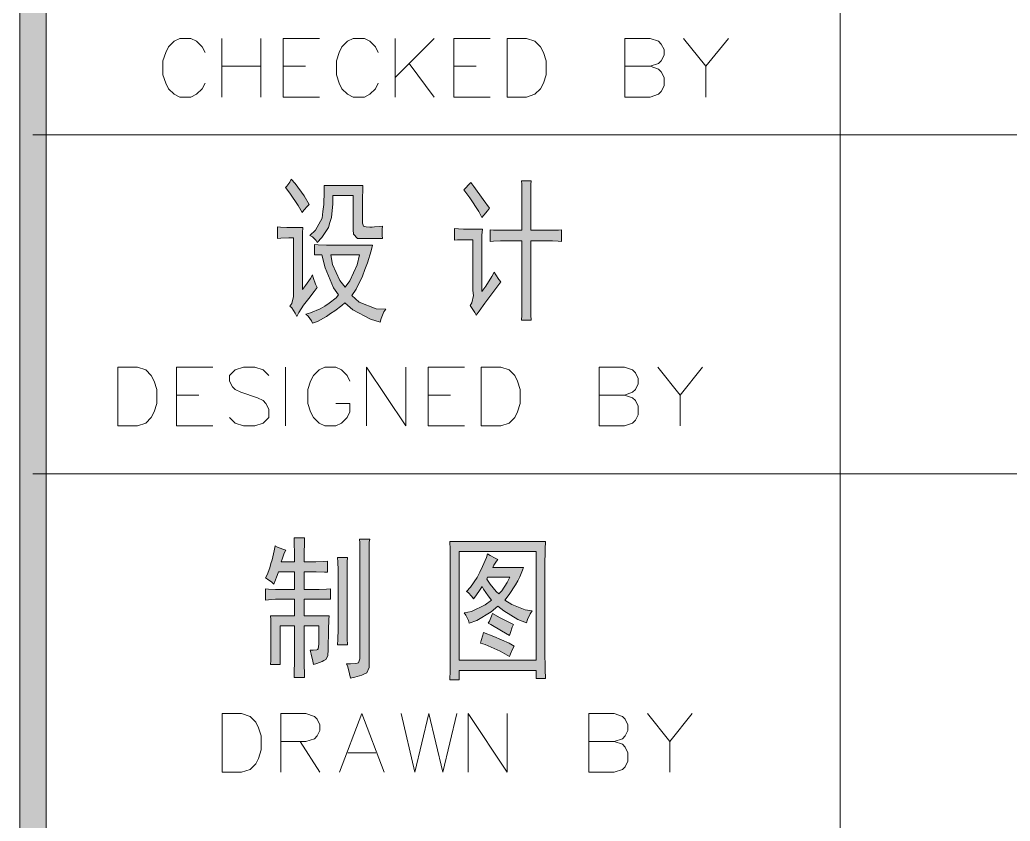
# Model space of a CAD drawing. Header units: millimetres. Extents: x 388 to 64525, y 87 to 607.
# Drawn here: x 64464.27 to 64482.41, y 385.24 to 399.92 of the extents above; entities that cross this region are included whole.
import ezdxf

# ---------------------------------------------------------------- set-up
doc = ezdxf.new("R2010")
doc.units = ezdxf.units.MM

msp = doc.modelspace()

# ---------------------------------------------------------------- hatches: boundary and pattern name
h = msp.add_hatch(color=0)
h.dxf.hatch_style = 2
h.paths.add_polyline_path([(64464.748, 320.182), (64464.268, 320.182), (64464.268, 597.224), (64464.748, 597.224)])
h = msp.add_hatch(color=0)
h.dxf.hatch_style = 2
h.paths.add_polyline_path([(64469.241, 397.001), (64469.309, 396.926), (64469.474, 396.696), (64469.57, 396.539), (64469.538, 396.51), (64469.47, 396.435), (64469.438, 396.392), (64469.366, 396.521), (64469.212, 396.75), (64469.133, 396.854), (64469.158, 396.875), (64469.212, 396.947)])
h = msp.add_hatch(color=0)
h.dxf.hatch_style = 2
h.paths.add_polyline_path([(64473.465, 396.066), (64473.465, 396.628), (64473.465, 396.739), (64473.461, 396.915), (64473.458, 396.976), (64473.633, 396.976), (64473.63, 396.904), (64473.626, 396.775), (64473.626, 396.718), (64473.626, 396.066), (64473.974, 396.066), (64474.024, 396.066), (64474.135, 396.069), (64474.192, 396.076), (64474.192, 395.861), (64474.128, 395.869), (64474.024, 395.872), (64473.981, 395.872), (64473.626, 395.872), (64473.626, 394.747), (64473.626, 394.679), (64473.63, 394.514), (64473.633, 394.421), (64473.458, 394.421), (64473.461, 394.514), (64473.465, 394.672), (64473.465, 394.736), (64473.465, 395.872), (64473.135, 395.872), (64473.075, 395.872), (64472.946, 395.869), (64472.885, 395.861), (64472.885, 396.076), (64472.946, 396.069), (64473.064, 396.066), (64473.121, 396.066)])
h = msp.add_hatch(color=0)
h.dxf.hatch_style = 2
h.paths.add_polyline_path([(64470.527, 395.919), (64470.455, 395.919), (64470.38, 395.998), (64470.373, 396.076), (64470.373, 396.707), (64470.004, 396.707), (64470.004, 396.549), (64469.975, 396.302), (64469.947, 396.209), (64469.922, 396.119), (64469.803, 395.933), (64469.714, 395.84), (64469.699, 395.879), (64469.631, 395.947), (64469.581, 395.972), (64469.685, 396.069), (64469.807, 396.288), (64469.821, 396.413), (64469.836, 396.539), (64469.846, 396.775), (64469.843, 396.886), (64470.552, 396.886), (64470.549, 396.818), (64470.545, 396.65), (64470.545, 396.549), (64470.545, 396.245), (64470.545, 396.198), (64470.566, 396.144), (64470.588, 396.137), (64470.613, 396.13), (64470.678, 396.123), (64470.721, 396.127), (64470.764, 396.13), (64470.86, 396.137), (64470.914, 396.144), (64470.907, 396.087), (64470.907, 395.972), (64470.914, 395.919)])
h = msp.add_hatch(color=0)
h.dxf.hatch_style = 2
h.paths.add_polyline_path([(64472.53, 396.943), (64472.584, 396.868), (64472.756, 396.632), (64472.874, 396.471), (64472.838, 396.424), (64472.766, 396.342), (64472.731, 396.302), (64472.677, 396.41), (64472.512, 396.66), (64472.401, 396.807), (64472.43, 396.836), (64472.494, 396.904)])
h = msp.add_hatch(color=0)
h.dxf.hatch_style = 2
h.paths.add_polyline_path([(64469.452, 396.119), (64469.449, 396.019), (64469.445, 395.793), (64469.445, 395.672), (64469.445, 394.984), (64469.499, 395.052), (64469.592, 395.184), (64469.631, 395.252), (64469.642, 395.199), (64469.685, 395.08), (64469.714, 395.016), (64469.66, 394.948), (64469.56, 394.819), (64469.513, 394.758), (64469.466, 394.697), (64469.38, 394.561), (64469.345, 394.486), (64469.312, 394.55), (64469.252, 394.647), (64469.216, 394.679), (64469.252, 394.726), (64469.284, 394.855), (64469.284, 394.937), (64469.284, 395.929), (64469.194, 395.929), (64469.047, 395.922), (64468.99, 395.919), (64468.99, 396.13), (64469.044, 396.127), (64469.158, 396.119), (64469.216, 396.119)])
h = msp.add_hatch(color=0)
h.dxf.hatch_style = 2
h.paths.add_polyline_path([(64472.741, 396.087), (64472.734, 395.98), (64472.731, 395.754), (64472.731, 395.636), (64472.731, 394.948), (64472.802, 395.045), (64472.917, 395.22), (64472.96, 395.299), (64472.985, 395.252), (64473.042, 395.163), (64473.078, 395.12), (64472.842, 394.804), (64472.788, 394.729), (64472.68, 394.582), (64472.63, 394.511), (64472.602, 394.561), (64472.544, 394.65), (64472.519, 394.69), (64472.548, 394.736), (64472.576, 394.869), (64472.569, 394.962), (64472.569, 395.894), (64472.458, 395.894), (64472.286, 395.89), (64472.233, 395.883), (64472.233, 396.098), (64472.301, 396.091), (64472.394, 396.087), (64472.419, 396.087)])
h = msp.add_hatch(color=0)
h.paths.add_polyline_path([(64469.664, 395.804), (64469.732, 395.801), (64469.886, 395.793), (64469.968, 395.793), (64470.728, 395.793), (64470.703, 395.693), (64470.635, 395.471), (64470.588, 395.349), (64470.545, 395.227), (64470.427, 394.987), (64470.348, 394.869), (64470.484, 394.751), (64470.796, 394.629), (64470.975, 394.622), (64470.939, 394.572), (64470.889, 394.453), (64470.871, 394.385), (64470.692, 394.435), (64470.366, 394.611), (64470.222, 394.736), (64470.169, 394.69), (64470.036, 394.593), (64469.961, 394.539), (64469.886, 394.486), (64469.721, 394.396), (64469.631, 394.364), (64469.613, 394.407), (64469.549, 394.493), (64469.506, 394.532), (64469.595, 394.554), (64469.771, 394.629), (64469.853, 394.679), (64469.936, 394.729), (64470.061, 394.83), (64470.104, 394.883), (64470.011, 395.012), (64469.861, 395.378), (64469.8, 395.614), (64469.664, 395.614)])
h.paths.add_polyline_path([(64470.23, 395.027), (64470.316, 395.141), (64470.445, 395.435), (64470.491, 395.614), (64469.968, 395.614), (64469.997, 395.439), (64470.129, 395.145)])
h = msp.add_hatch(color=0)
h.dxf.hatch_style = 2
h.paths.add_polyline_path([(64469.14, 390.204), (64469.112, 390.147), (64469.072, 390.039), (64469.054, 389.989), (64469.298, 389.989), (64469.298, 390.132), (64469.295, 390.351), (64469.291, 390.43), (64469.484, 390.43), (64469.481, 390.354), (64469.477, 390.136), (64469.477, 389.989), (64469.603, 389.989), (64469.689, 389.989), (64469.839, 389.996), (64469.907, 390), (64469.907, 389.799), (64469.85, 389.803), (64469.699, 389.81), (64469.613, 389.81), (64469.477, 389.81), (64469.477, 389.484), (64469.689, 389.484), (64469.75, 389.484), (64469.886, 389.487), (64469.957, 389.495), (64469.957, 389.305), (64469.477, 389.305), (64469.477, 389), (64469.932, 389), (64469.929, 388.932), (64469.922, 388.746), (64469.922, 388.627), (64469.918, 388.509), (64469.914, 388.348), (64469.911, 388.305), (64469.911, 388.266), (64469.875, 388.201), (64469.839, 388.183), (64469.807, 388.162), (64469.71, 388.126), (64469.646, 388.108), (64469.638, 388.172), (64469.606, 388.301), (64469.585, 388.369), (64469.642, 388.369), (64469.71, 388.377), (64469.721, 388.384), (64469.735, 388.395), (64469.746, 388.481), (64469.746, 388.559), (64469.746, 388.817), (64469.477, 388.817), (64469.477, 388.197), (64469.477, 388.104), (64469.481, 387.94), (64469.484, 387.871), (64469.291, 387.871), (64469.295, 387.979), (64469.298, 388.144), (64469.298, 388.197), (64469.298, 388.817), (64469.037, 388.817), (64469.037, 388.108), (64468.861, 388.108), (64468.865, 388.183), (64468.868, 388.334), (64468.868, 388.412), (64468.868, 388.66), (64468.868, 388.767), (64468.865, 388.936), (64468.861, 389), (64469.298, 389), (64469.298, 389.305), (64469.029, 389.305), (64468.954, 389.305), (64468.822, 389.297), (64468.768, 389.29), (64468.768, 389.495), (64468.822, 389.487), (64468.954, 389.484), (64469.029, 389.484), (64469.298, 389.484), (64469.298, 389.81), (64469.004, 389.81), (64468.983, 389.742), (64468.94, 389.631), (64468.918, 389.584), (64468.882, 389.62), (64468.804, 389.674), (64468.768, 389.699), (64468.796, 389.752), (64468.847, 389.881), (64468.868, 389.957), (64468.89, 390.028), (64468.929, 390.193), (64468.943, 390.283), (64468.986, 390.261), (64469.083, 390.222)])
h = msp.add_hatch(color=0)
h.dxf.hatch_style = 2
h.paths.add_polyline_path([(64470.678, 390.408), (64470.67, 390.351), (64470.667, 390.186), (64470.667, 390.079), (64470.667, 388.133), (64470.667, 388.054), (64470.624, 387.954), (64470.581, 387.936), (64470.534, 387.914), (64470.405, 387.879), (64470.323, 387.861), (64470.308, 387.936), (64470.276, 388.065), (64470.255, 388.119), (64470.326, 388.119), (64470.423, 388.126), (64470.448, 388.133), (64470.473, 388.137), (64470.498, 388.212), (64470.498, 388.276), (64470.498, 390.079), (64470.498, 390.175), (64470.495, 390.34), (64470.491, 390.408)])
h = msp.add_hatch(color=0)
h.paths.add_polyline_path([(64473.895, 390.362), (64473.891, 390.222), (64473.888, 389.91), (64473.888, 389.742), (64473.888, 388.538), (64473.888, 388.362), (64473.891, 388.018), (64473.895, 387.85), (64473.727, 387.85), (64473.727, 387.997), (64472.315, 387.997), (64472.315, 387.828), (64472.147, 387.828), (64472.15, 388), (64472.154, 388.362), (64472.154, 388.549), (64472.154, 389.742), (64472.154, 389.907), (64472.15, 390.215), (64472.147, 390.362)])
h.paths.add_polyline_path([(64473.727, 388.187), (64473.727, 390.182), (64472.315, 390.182), (64472.315, 388.187)])
h = msp.add_hatch(color=0)
h.dxf.hatch_style = 2
h.paths.add_polyline_path([(64470.269, 390.068), (64470.265, 389.989), (64470.262, 389.849), (64470.262, 389.788), (64470.262, 388.853), (64470.262, 388.774), (64470.265, 388.581), (64470.269, 388.47), (64470.086, 388.47), (64470.093, 388.567), (64470.101, 388.756), (64470.101, 388.853), (64470.101, 389.788), (64470.101, 389.842), (64470.093, 389.985), (64470.086, 390.068)])
h = msp.add_hatch(color=0)
h.paths.add_polyline_path([(64473.024, 390.036), (64472.999, 390), (64472.953, 389.928), (64472.931, 389.889), (64473.497, 389.889), (64473.479, 389.838), (64473.426, 389.713), (64473.39, 389.641), (64473.35, 389.566), (64473.232, 389.394), (64473.15, 389.29), (64473.279, 389.208), (64473.526, 389.108), (64473.651, 389.09), (64473.619, 389.039), (64473.569, 388.932), (64473.547, 388.875), (64473.393, 388.936), (64473.132, 389.09), (64473.024, 389.179), (64472.903, 389.072), (64472.641, 388.914), (64472.501, 388.864), (64472.487, 388.914), (64472.44, 389.011), (64472.408, 389.054), (64472.544, 389.082), (64472.791, 389.201), (64472.906, 389.29), (64472.849, 389.366), (64472.763, 389.487), (64472.738, 389.541), (64472.698, 389.484), (64472.619, 389.369), (64472.576, 389.315), (64472.548, 389.358), (64472.483, 389.426), (64472.451, 389.448), (64472.523, 389.527), (64472.645, 389.706), (64472.695, 389.803), (64472.745, 389.903), (64472.817, 390.068), (64472.838, 390.136), (64472.881, 390.107), (64472.974, 390.057)])
h.paths.add_polyline_path([(64472.824, 389.674), (64472.885, 389.581), (64472.996, 389.444), (64473.042, 389.405), (64473.096, 389.462), (64473.196, 389.613), (64473.243, 389.709), (64472.838, 389.709)])
h = msp.add_hatch(color=0)
h.dxf.hatch_style = 2
h.paths.add_polyline_path([(64472.924, 389.043), (64473.067, 388.964), (64473.261, 388.864), (64473.311, 388.842), (64473.289, 388.796), (64473.254, 388.696), (64473.236, 388.638), (64473.092, 388.728), (64472.899, 388.842), (64472.849, 388.864), (64472.87, 388.903), (64472.906, 388.993)])
h = msp.add_hatch(color=0)
h.dxf.hatch_style = 2
h.paths.add_polyline_path([(64472.763, 388.696), (64472.949, 388.62), (64473.229, 388.498), (64473.322, 388.448), (64473.3, 388.402), (64473.257, 388.305), (64473.236, 388.255), (64473.064, 388.352), (64472.795, 388.473), (64472.705, 388.502), (64472.72, 388.549), (64472.748, 388.645)])

# ---------------------------------------------------------------- linework, layer by layer
at = {"color": 0, "lineweight": 0}
for points in [[(64464.748, 320.182), (64464.268, 320.182), (64464.268, 597.224), (64464.748, 597.224)], [(64473.193, 398.509), (64473.193, 399.584), (64473.551, 399.584), (64473.705, 399.53), (64473.805, 399.43), (64473.859, 399.326), (64473.909, 399.172), (64473.909, 398.918), (64473.859, 398.764), (64473.805, 398.66), (64473.705, 398.559), (64473.551, 398.509)], [(64469.241, 397.001), (64469.309, 396.926), (64469.474, 396.696), (64469.57, 396.539), (64469.538, 396.51), (64469.47, 396.435), (64469.438, 396.392), (64469.366, 396.521), (64469.212, 396.75), (64469.133, 396.854), (64469.158, 396.875), (64469.212, 396.947)], [(64473.465, 396.066), (64473.465, 396.628), (64473.465, 396.739), (64473.461, 396.915), (64473.458, 396.976), (64473.633, 396.976), (64473.63, 396.904), (64473.626, 396.775), (64473.626, 396.718), (64473.626, 396.066), (64473.974, 396.066), (64474.024, 396.066), (64474.135, 396.069), (64474.192, 396.076), (64474.192, 395.861), (64474.128, 395.869), (64474.024, 395.872), (64473.981, 395.872), (64473.626, 395.872), (64473.626, 394.747), (64473.626, 394.679), (64473.63, 394.514), (64473.633, 394.421), (64473.458, 394.421), (64473.461, 394.514), (64473.465, 394.672), (64473.465, 394.736), (64473.465, 395.872), (64473.135, 395.872), (64473.075, 395.872), (64472.946, 395.869), (64472.885, 395.861), (64472.885, 396.076), (64472.946, 396.069), (64473.064, 396.066), (64473.121, 396.066)], [(64470.527, 395.919), (64470.455, 395.919), (64470.38, 395.998), (64470.373, 396.076), (64470.373, 396.707), (64470.004, 396.707), (64470.004, 396.549), (64469.975, 396.302), (64469.947, 396.209), (64469.922, 396.119), (64469.803, 395.933), (64469.714, 395.84), (64469.699, 395.879), (64469.631, 395.947), (64469.581, 395.972), (64469.685, 396.069), (64469.807, 396.288), (64469.821, 396.413), (64469.836, 396.539), (64469.846, 396.775), (64469.843, 396.886), (64470.552, 396.886), (64470.549, 396.818), (64470.545, 396.65), (64470.545, 396.549), (64470.545, 396.245), (64470.545, 396.198), (64470.566, 396.144), (64470.588, 396.137), (64470.613, 396.13), (64470.678, 396.123), (64470.721, 396.127), (64470.764, 396.13), (64470.86, 396.137), (64470.914, 396.144), (64470.907, 396.087), (64470.907, 395.972), (64470.914, 395.919)], [(64472.53, 396.943), (64472.584, 396.868), (64472.756, 396.632), (64472.874, 396.471), (64472.838, 396.424), (64472.766, 396.342), (64472.731, 396.302), (64472.677, 396.41), (64472.512, 396.66), (64472.401, 396.807), (64472.43, 396.836), (64472.494, 396.904)], [(64469.452, 396.119), (64469.449, 396.019), (64469.445, 395.793), (64469.445, 395.672), (64469.445, 394.984), (64469.499, 395.052), (64469.592, 395.184), (64469.631, 395.252), (64469.642, 395.199), (64469.685, 395.08), (64469.714, 395.016), (64469.66, 394.948), (64469.56, 394.819), (64469.513, 394.758), (64469.466, 394.697), (64469.38, 394.561), (64469.345, 394.486), (64469.312, 394.55), (64469.252, 394.647), (64469.216, 394.679), (64469.252, 394.726), (64469.284, 394.855), (64469.284, 394.937), (64469.284, 395.929), (64469.194, 395.929), (64469.047, 395.922), (64468.99, 395.919), (64468.99, 396.13), (64469.044, 396.127), (64469.158, 396.119), (64469.216, 396.119)], [(64472.741, 396.087), (64472.734, 395.98), (64472.731, 395.754), (64472.731, 395.636), (64472.731, 394.948), (64472.802, 395.045), (64472.917, 395.22), (64472.96, 395.299), (64472.985, 395.252), (64473.042, 395.163), (64473.078, 395.12), (64472.842, 394.804), (64472.788, 394.729), (64472.68, 394.582), (64472.63, 394.511), (64472.602, 394.561), (64472.544, 394.65), (64472.519, 394.69), (64472.548, 394.736), (64472.576, 394.869), (64472.569, 394.962), (64472.569, 395.894), (64472.458, 395.894), (64472.286, 395.89), (64472.233, 395.883), (64472.233, 396.098), (64472.301, 396.091), (64472.394, 396.087), (64472.419, 396.087)], [(64469.664, 395.804), (64469.732, 395.801), (64469.886, 395.793), (64469.968, 395.793), (64470.728, 395.793), (64470.703, 395.693), (64470.635, 395.471), (64470.588, 395.349), (64470.545, 395.227), (64470.427, 394.987), (64470.348, 394.869), (64470.484, 394.751), (64470.796, 394.629), (64470.975, 394.622), (64470.939, 394.572), (64470.889, 394.453), (64470.871, 394.385), (64470.692, 394.435), (64470.366, 394.611), (64470.222, 394.736), (64470.169, 394.69), (64470.036, 394.593), (64469.961, 394.539), (64469.886, 394.486), (64469.721, 394.396), (64469.631, 394.364), (64469.613, 394.407), (64469.549, 394.493), (64469.506, 394.532), (64469.595, 394.554), (64469.771, 394.629), (64469.853, 394.679), (64469.936, 394.729), (64470.061, 394.83), (64470.104, 394.883), (64470.011, 395.012), (64469.861, 395.378), (64469.8, 395.614), (64469.664, 395.614)], [(64470.23, 395.027), (64470.316, 395.141), (64470.445, 395.435), (64470.491, 395.614), (64469.968, 395.614), (64469.997, 395.439), (64470.129, 395.145)], [(64466.063, 392.483), (64466.063, 393.558), (64466.421, 393.558), (64466.575, 393.507), (64466.675, 393.404), (64466.729, 393.303), (64466.779, 393.149), (64466.779, 392.891), (64466.729, 392.741), (64466.675, 392.637), (64466.575, 392.533), (64466.421, 392.483)], [(64472.72, 392.483), (64472.72, 393.558), (64473.078, 393.558), (64473.232, 393.507), (64473.336, 393.404), (64473.386, 393.303), (64473.436, 393.149), (64473.436, 392.891), (64473.386, 392.741), (64473.336, 392.637), (64473.232, 392.533), (64473.078, 392.483)], [(64469.14, 390.204), (64469.112, 390.147), (64469.072, 390.039), (64469.054, 389.989), (64469.298, 389.989), (64469.298, 390.132), (64469.295, 390.351), (64469.291, 390.43), (64469.484, 390.43), (64469.481, 390.354), (64469.477, 390.136), (64469.477, 389.989), (64469.603, 389.989), (64469.689, 389.989), (64469.839, 389.996), (64469.907, 390), (64469.907, 389.799), (64469.85, 389.803), (64469.699, 389.81), (64469.613, 389.81), (64469.477, 389.81), (64469.477, 389.484), (64469.689, 389.484), (64469.75, 389.484), (64469.886, 389.487), (64469.957, 389.495), (64469.957, 389.305), (64469.477, 389.305), (64469.477, 389), (64469.932, 389), (64469.929, 388.932), (64469.922, 388.746), (64469.922, 388.627), (64469.918, 388.509), (64469.914, 388.348), (64469.911, 388.305), (64469.911, 388.266), (64469.875, 388.201), (64469.839, 388.183), (64469.807, 388.162), (64469.71, 388.126), (64469.646, 388.108), (64469.638, 388.172), (64469.606, 388.301), (64469.585, 388.369), (64469.642, 388.369), (64469.71, 388.377), (64469.721, 388.384), (64469.735, 388.395), (64469.746, 388.481), (64469.746, 388.559), (64469.746, 388.817), (64469.477, 388.817), (64469.477, 388.197), (64469.477, 388.104), (64469.481, 387.94), (64469.484, 387.871), (64469.291, 387.871), (64469.295, 387.979), (64469.298, 388.144), (64469.298, 388.197), (64469.298, 388.817), (64469.037, 388.817), (64469.037, 388.108), (64468.861, 388.108), (64468.865, 388.183), (64468.868, 388.334), (64468.868, 388.412), (64468.868, 388.66), (64468.868, 388.767), (64468.865, 388.936), (64468.861, 389), (64469.298, 389), (64469.298, 389.305), (64469.029, 389.305), (64468.954, 389.305), (64468.822, 389.297), (64468.768, 389.29), (64468.768, 389.495), (64468.822, 389.487), (64468.954, 389.484), (64469.029, 389.484), (64469.298, 389.484), (64469.298, 389.81), (64469.004, 389.81), (64468.983, 389.742), (64468.94, 389.631), (64468.918, 389.584), (64468.882, 389.62), (64468.804, 389.674), (64468.768, 389.699), (64468.796, 389.752), (64468.847, 389.881), (64468.868, 389.957), (64468.89, 390.028), (64468.929, 390.193), (64468.943, 390.283), (64468.986, 390.261), (64469.083, 390.222)], [(64470.678, 390.408), (64470.67, 390.351), (64470.667, 390.186), (64470.667, 390.079), (64470.667, 388.133), (64470.667, 388.054), (64470.624, 387.954), (64470.581, 387.936), (64470.534, 387.914), (64470.405, 387.879), (64470.323, 387.861), (64470.308, 387.936), (64470.276, 388.065), (64470.255, 388.119), (64470.326, 388.119), (64470.423, 388.126), (64470.448, 388.133), (64470.473, 388.137), (64470.498, 388.212), (64470.498, 388.276), (64470.498, 390.079), (64470.498, 390.175), (64470.495, 390.34), (64470.491, 390.408)], [(64473.895, 390.362), (64473.891, 390.222), (64473.888, 389.91), (64473.888, 389.742), (64473.888, 388.538), (64473.888, 388.362), (64473.891, 388.018), (64473.895, 387.85), (64473.727, 387.85), (64473.727, 387.997), (64472.315, 387.997), (64472.315, 387.828), (64472.147, 387.828), (64472.15, 388), (64472.154, 388.362), (64472.154, 388.549), (64472.154, 389.742), (64472.154, 389.907), (64472.15, 390.215), (64472.147, 390.362)], [(64470.269, 390.068), (64470.265, 389.989), (64470.262, 389.849), (64470.262, 389.788), (64470.262, 388.853), (64470.262, 388.774), (64470.265, 388.581), (64470.269, 388.47), (64470.086, 388.47), (64470.093, 388.567), (64470.101, 388.756), (64470.101, 388.853), (64470.101, 389.788), (64470.101, 389.842), (64470.093, 389.985), (64470.086, 390.068)], [(64473.727, 388.187), (64473.727, 390.182), (64472.315, 390.182), (64472.315, 388.187)], [(64473.024, 390.036), (64472.999, 390), (64472.953, 389.928), (64472.931, 389.889), (64473.497, 389.889), (64473.479, 389.838), (64473.426, 389.713), (64473.39, 389.641), (64473.35, 389.566), (64473.232, 389.394), (64473.15, 389.29), (64473.279, 389.208), (64473.526, 389.108), (64473.651, 389.09), (64473.619, 389.039), (64473.569, 388.932), (64473.547, 388.875), (64473.393, 388.936), (64473.132, 389.09), (64473.024, 389.179), (64472.903, 389.072), (64472.641, 388.914), (64472.501, 388.864), (64472.487, 388.914), (64472.44, 389.011), (64472.408, 389.054), (64472.544, 389.082), (64472.791, 389.201), (64472.906, 389.29), (64472.849, 389.366), (64472.763, 389.487), (64472.738, 389.541), (64472.698, 389.484), (64472.619, 389.369), (64472.576, 389.315), (64472.548, 389.358), (64472.483, 389.426), (64472.451, 389.448), (64472.523, 389.527), (64472.645, 389.706), (64472.695, 389.803), (64472.745, 389.903), (64472.817, 390.068), (64472.838, 390.136), (64472.881, 390.107), (64472.974, 390.057)], [(64472.824, 389.674), (64472.885, 389.581), (64472.996, 389.444), (64473.042, 389.405), (64473.096, 389.462), (64473.196, 389.613), (64473.243, 389.709), (64472.838, 389.709)], [(64472.924, 389.043), (64473.067, 388.964), (64473.261, 388.864), (64473.311, 388.842), (64473.289, 388.796), (64473.254, 388.696), (64473.236, 388.638), (64473.092, 388.728), (64472.899, 388.842), (64472.849, 388.864), (64472.87, 388.903), (64472.906, 388.993)], [(64472.763, 388.696), (64472.949, 388.62), (64473.229, 388.498), (64473.322, 388.448), (64473.3, 388.402), (64473.257, 388.305), (64473.236, 388.255), (64473.064, 388.352), (64472.795, 388.473), (64472.705, 388.502), (64472.72, 388.549), (64472.748, 388.645)], [(64467.972, 386.134), (64467.972, 387.209), (64468.331, 387.209), (64468.485, 387.158), (64468.589, 387.055), (64468.639, 386.951), (64468.689, 386.8), (64468.689, 386.542), (64468.639, 386.388), (64468.589, 386.288), (64468.485, 386.184), (64468.331, 386.134)]]:
    msp.add_lwpolyline(points, close=True, dxfattribs=at)
for points in [[(64479.295, 378.366), (64479.295, 426.961)], [(64467.661, 399.326), (64467.611, 399.43), (64467.507, 399.53), (64467.403, 399.584), (64467.198, 399.584), (64467.098, 399.53), (64466.994, 399.43), (64466.944, 399.326), (64466.89, 399.172), (64466.89, 398.918), (64466.944, 398.764), (64466.994, 398.66), (64467.098, 398.559), (64467.198, 398.509), (64467.403, 398.509), (64467.507, 398.559), (64467.611, 398.66), (64467.661, 398.764)], [(64467.969, 398.509), (64467.969, 399.584)], [(64468.685, 399.584), (64468.685, 398.509)], [(64469.094, 398.509), (64469.094, 399.584), (64469.76, 399.584)], [(64470.835, 399.326), (64470.785, 399.43), (64470.681, 399.53), (64470.581, 399.584), (64470.377, 399.584), (64470.273, 399.53), (64470.169, 399.43), (64470.119, 399.326), (64470.068, 399.172), (64470.068, 398.918), (64470.119, 398.764), (64470.169, 398.66), (64470.273, 398.559), (64470.377, 398.509), (64470.581, 398.509), (64470.681, 398.559), (64470.785, 398.66), (64470.835, 398.764)], [(64471.143, 398.509), (64471.143, 399.584)], [(64471.86, 399.584), (64471.143, 398.868)], [(64472.218, 398.509), (64472.218, 399.584), (64472.885, 399.584)], [(64475.353, 398.509), (64475.353, 399.584), (64475.812, 399.584), (64475.966, 399.53), (64476.016, 399.48), (64476.07, 399.38), (64476.07, 399.276), (64476.016, 399.172), (64475.966, 399.122), (64475.812, 399.072)], [(64476.428, 399.584), (64476.837, 399.072), (64477.249, 399.584)], [(64467.969, 399.072), (64468.685, 399.072)], [(64469.094, 399.072), (64469.502, 399.072)], [(64471.398, 399.122), (64471.86, 398.509)], [(64472.218, 399.072), (64472.63, 399.072)], [(64475.353, 399.072), (64475.812, 399.072), (64475.966, 399.018), (64476.016, 398.968), (64476.07, 398.868), (64476.07, 398.713), (64476.016, 398.61), (64475.966, 398.559), (64475.812, 398.509), (64475.353, 398.509)], [(64476.837, 399.072), (64476.837, 398.509)], [(64469.094, 398.509), (64469.76, 398.509)], [(64472.218, 398.509), (64472.885, 398.509)], [(64464.508, 397.814), (64514.558, 397.814)], [(64467.138, 392.483), (64467.138, 393.558), (64467.804, 393.558)], [(64468.829, 393.404), (64468.725, 393.507), (64468.571, 393.558), (64468.367, 393.558), (64468.212, 393.507), (64468.109, 393.404), (64468.109, 393.303), (64468.162, 393.199), (64468.212, 393.149), (64468.316, 393.099), (64468.621, 392.995), (64468.725, 392.945), (64468.775, 392.891), (64468.829, 392.791), (64468.829, 392.637), (64468.725, 392.533), (64468.571, 392.483), (64468.367, 392.483), (64468.212, 392.533), (64468.109, 392.637)], [(64469.133, 392.483), (64469.133, 393.558)], [(64470.312, 393.303), (64470.262, 393.404), (64470.158, 393.507), (64470.058, 393.558), (64469.853, 393.558), (64469.75, 393.507), (64469.646, 393.404), (64469.595, 393.303), (64469.545, 393.149), (64469.545, 392.891), (64469.595, 392.741), (64469.646, 392.637), (64469.75, 392.533), (64469.853, 392.483), (64470.058, 392.483), (64470.158, 392.533), (64470.262, 392.637), (64470.312, 392.741), (64470.312, 392.891), (64470.058, 392.891)], [(64470.62, 392.483), (64470.62, 393.558), (64471.337, 392.483), (64471.337, 393.558)], [(64471.749, 392.483), (64471.749, 393.558), (64472.412, 393.558)], [(64474.88, 392.483), (64474.88, 393.558), (64475.343, 393.558), (64475.493, 393.507), (64475.547, 393.457), (64475.597, 393.353), (64475.597, 393.253), (64475.547, 393.149), (64475.493, 393.099), (64475.343, 393.045)], [(64475.955, 393.558), (64476.364, 393.045), (64476.776, 393.558)], [(64467.138, 393.045), (64467.546, 393.045)], [(64471.749, 393.045), (64472.157, 393.045)], [(64474.88, 393.045), (64475.343, 393.045), (64475.493, 392.995), (64475.547, 392.945), (64475.597, 392.841), (64475.597, 392.687), (64475.547, 392.587), (64475.493, 392.533), (64475.343, 392.483), (64474.88, 392.483)], [(64476.364, 393.045), (64476.364, 392.483)], [(64467.138, 392.483), (64467.804, 392.483)], [(64471.749, 392.483), (64472.412, 392.483)], [(64464.508, 391.605), (64514.558, 391.605)], [(64469.047, 386.134), (64469.047, 387.209), (64469.509, 387.209), (64469.664, 387.158), (64469.714, 387.105), (64469.764, 387.004), (64469.764, 386.9), (64469.714, 386.8), (64469.664, 386.746), (64469.509, 386.696), (64469.047, 386.696)], [(64470.122, 386.134), (64470.534, 387.209), (64470.943, 386.134)], [(64471.251, 387.209), (64471.505, 386.134), (64471.763, 387.209), (64472.018, 386.134), (64472.276, 387.209)], [(64472.48, 386.134), (64472.48, 387.209), (64473.196, 386.134), (64473.196, 387.209)], [(64474.69, 386.134), (64474.69, 387.209), (64475.153, 387.209), (64475.307, 387.158), (64475.357, 387.105), (64475.407, 387.004), (64475.407, 386.9), (64475.357, 386.8), (64475.307, 386.746), (64475.153, 386.696)], [(64475.765, 387.209), (64476.177, 386.696), (64476.586, 387.209)], [(64469.406, 386.696), (64469.764, 386.134)], [(64474.69, 386.696), (64475.153, 386.696), (64475.307, 386.646), (64475.357, 386.592), (64475.407, 386.492), (64475.407, 386.338), (64475.357, 386.234), (64475.307, 386.184), (64475.153, 386.134), (64474.69, 386.134)], [(64476.177, 386.696), (64476.177, 386.134)], [(64470.276, 386.492), (64470.789, 386.492)]]:
    msp.add_lwpolyline(points, dxfattribs=at)

doc.saveas('drawing.dxf')
